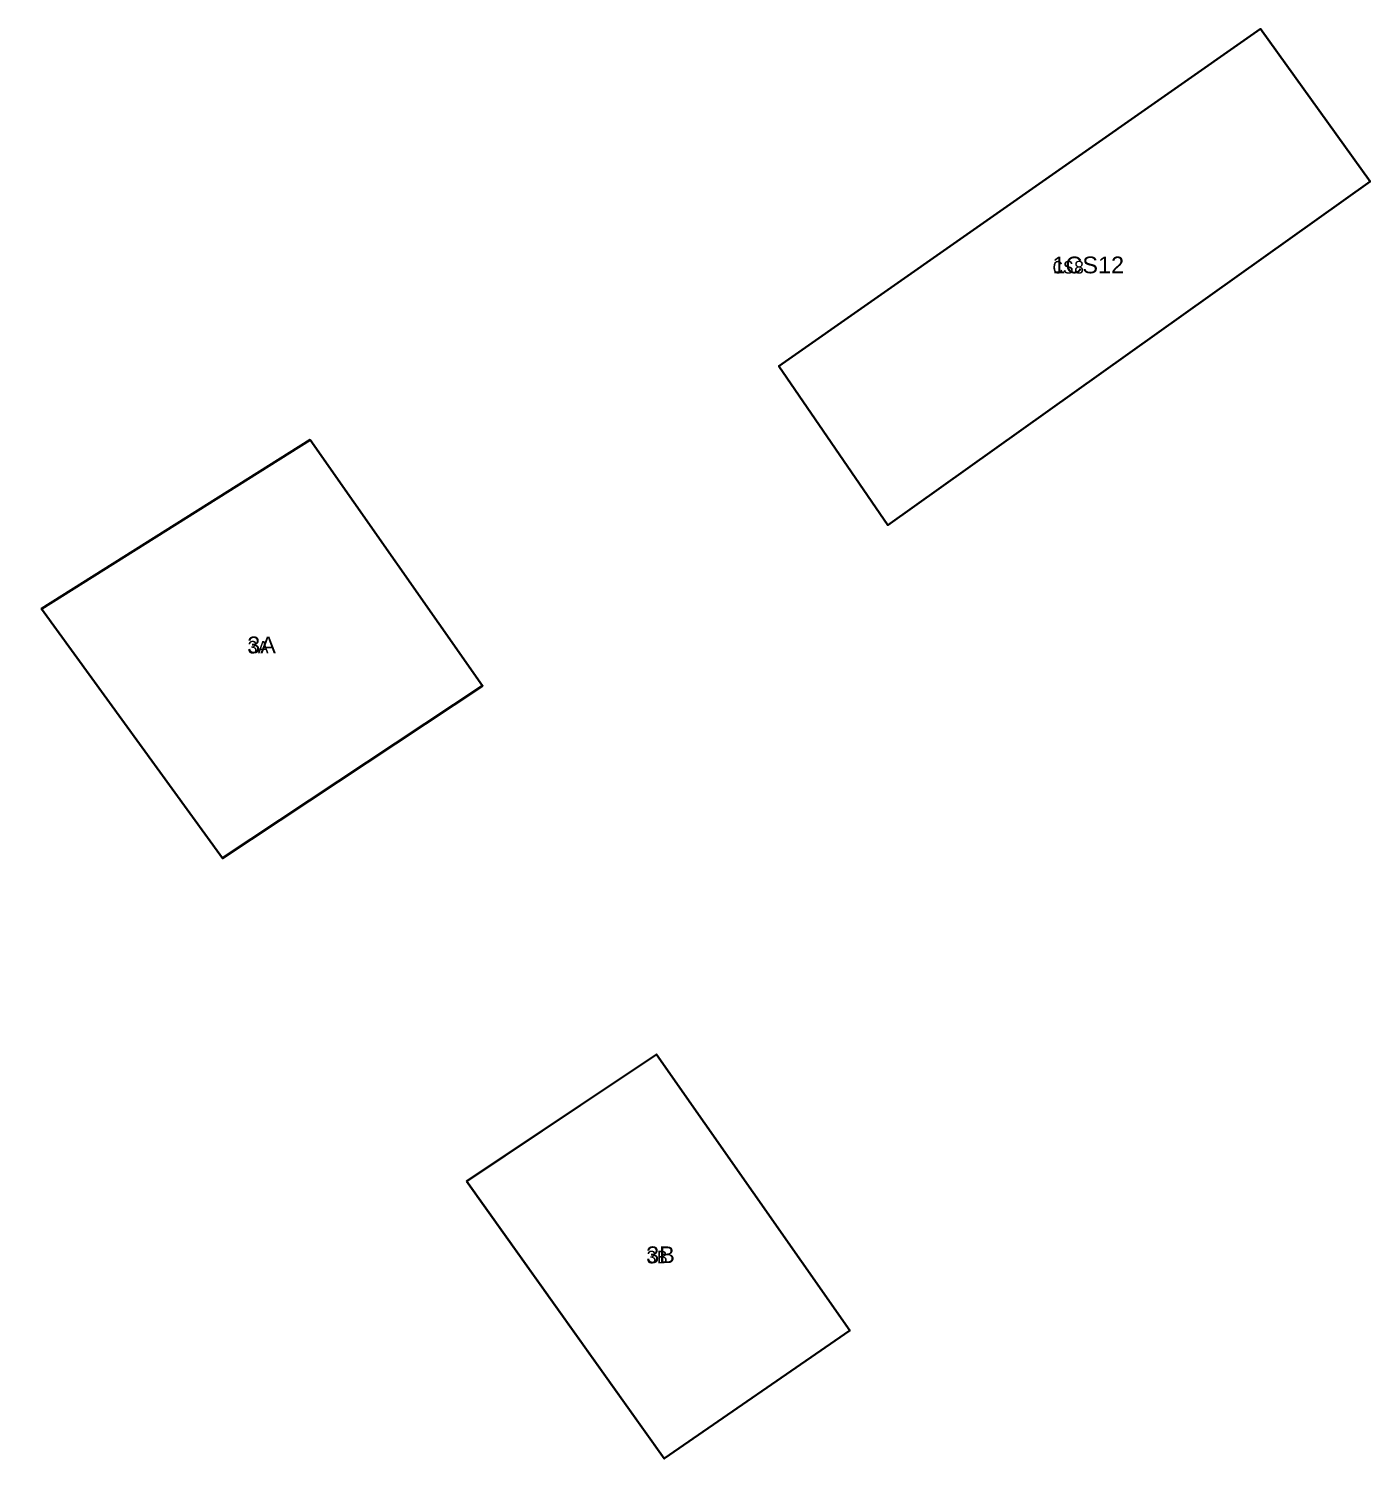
# Model space of a CAD drawing. Extents: x -1000 to 923337, y -51827 to 323191.
# Drawn here: x 225560 to 278872, y 246090 to 303427 of the extents above; entities that cross this region are included whole.
import ezdxf

# ---------------------------------------------------------------- set-up
doc = ezdxf.new("R2010")
doc.units = 0
doc.header["$PDMODE"] = 35
doc.header["$PDSIZE"] = 1
for name, color, linetype in [('punti tracciati', 7, 'Continuous'), ('WF nome aree GPS', 7, 'Continuous'), ('WF nuovi punti', 6, 'Continuous'), ('WF_lato_di_accesso', 40, 'Continuous'), ('WF_nome_aree_GPS', 7, 'Continuous')]:
    doc.layers.add(name, color=color, linetype=linetype)
doc.layers.add('WF lato di accesso', color=40, linetype='Continuous', lineweight=30)
doc.layers.add('WF piazzole', color=6, linetype='Continuous', lineweight=30)
doc.layers.add('WF_piazzole', color=6, linetype='Continuous', plot=False)
doc.layers.get('punti tracciati').off()
doc.styles.add('FONTSTYLE_1', font='arial.ttf', dxfattribs={"height": 0.2})
doc.styles.add('FONTSTYLE_2', font='arial.ttf', dxfattribs={"height": 0.2})
doc.styles.get("Standard").update_dxf_attribs({"font": 'consola.ttf', "height": 500})

# ---------------------------------------------------------------- blocks, each defined once
blk = doc.blocks.new('Croce___ATS')
at = {"color": 0}
for p, q in [((-0.5, 0), (0.5, 0)), ((0, -0.5), (0, 0.5))]:
    blk.add_line(p, q, dxfattribs=at)
blk = doc.blocks.new('T_P_420')
at = {"color": 7}
blk.add_point((0, 0), dxfattribs=at)
blk.add_blockref('Croce___ATS', (0, 0), dxfattribs=at)
at = {"color": 7, "insert": (0, 0), "char_height": 1.3333, "attachment_point": 7, "style": 'FONTSTYLE_1'}
blk.add_mtext('1419', dxfattribs=at)
blk = doc.blocks.new('T_P_421')
at = {"color": 7}
blk.add_point((0, 0), dxfattribs=at)
blk.add_blockref('Croce___ATS', (0, 0), dxfattribs=at)
at = {"color": 7, "insert": (0, 0), "char_height": 1.3333, "attachment_point": 7, "style": 'FONTSTYLE_1'}
blk.add_mtext('1420', dxfattribs=at)
blk = doc.blocks.new('T_P_422')
at = {"color": 7}
blk.add_point((0, 0), dxfattribs=at)
blk.add_blockref('Croce___ATS', (0, 0), dxfattribs=at)
at = {"color": 7, "insert": (0, 0), "char_height": 1.3333, "attachment_point": 7, "style": 'FONTSTYLE_1'}
blk.add_mtext('1421', dxfattribs=at)
blk = doc.blocks.new('T_P_423')
at = {"color": 7}
blk.add_point((0, 0), dxfattribs=at)
blk.add_blockref('Croce___ATS', (0, 0), dxfattribs=at)
at = {"color": 7, "insert": (0, 0), "char_height": 1.3333, "attachment_point": 7, "style": 'FONTSTYLE_1'}
blk.add_mtext('1422', dxfattribs=at)
blk = doc.blocks.new('T_P_424')
at = {"color": 7}
blk.add_point((0, 0), dxfattribs=at)
blk.add_blockref('Croce___ATS', (0, 0), dxfattribs=at)
at = {"color": 7, "insert": (0, 0), "char_height": 1.3333, "attachment_point": 7, "style": 'FONTSTYLE_1'}
blk.add_mtext('1423', dxfattribs=at)
blk = doc.blocks.new('T_P_425')
at = {"color": 7}
blk.add_point((0, 0), dxfattribs=at)
blk.add_blockref('Croce___ATS', (0, 0), dxfattribs=at)
at = {"color": 7, "insert": (0, 0), "char_height": 1.3333, "attachment_point": 7, "style": 'FONTSTYLE_1'}
blk.add_mtext('1424', dxfattribs=at)
blk = doc.blocks.new('T_P_426')
at = {"color": 7}
blk.add_point((0, 0), dxfattribs=at)
blk.add_blockref('Croce___ATS', (0, 0), dxfattribs=at)
at = {"color": 7, "insert": (0, 0), "char_height": 1.3333, "attachment_point": 7, "style": 'FONTSTYLE_1'}
blk.add_mtext('1425', dxfattribs=at)
blk = doc.blocks.new('T_P_427')
at = {"color": 7}
blk.add_point((0, 0), dxfattribs=at)
blk.add_blockref('Croce___ATS', (0, 0), dxfattribs=at)
at = {"color": 7, "insert": (0, 0), "char_height": 1.3333, "attachment_point": 7, "style": 'FONTSTYLE_1'}
blk.add_mtext('1426', dxfattribs=at)
blk = doc.blocks.new('punti tracciatura 2')
at = {"layer": 'WF_lato_di_accesso', "ltscale": 0.5}
for p, q in [((1346598.066, -3254.558, 271.991), (1346617.24, -3240.892, 271.991)), ((1346571.62, -3267.8, 273.335), (1346581.963, -3260.946, 271.991)), ((1346596.555, -3286.578, 271.991), (1346588.875, -3275.597, 271.991))]:
    blk.add_line(p, q, dxfattribs=at)
at = {"layer": 'WF_piazzole', "ltscale": 0.5, "flags": 128}
for points, elevation in [([(1346593.736, -3248.244), (1346612.882, -3234.83), (1346617.24, -3240.892), (1346598.066, -3254.558)], 271.991), ([(1346575.106, -3251.167), (1346564.427, -3257.89), (1346571.62, -3267.8), (1346581.963, -3260.946)], 271.991), ([(1346581.329, -3280.645), (1346588.875, -3275.597), (1346596.555, -3286.578), (1346589.181, -3291.666)], 273.307)]:
    blk.add_lwpolyline(points, close=True, dxfattribs=dict(at, elevation=elevation))
at = {"color": 7}
for name, p in [('T_P_422', (1346575.106, -3251.167, 271.991)), ('T_P_423', (1346564.427, -3257.89, 271.991)), ('T_P_421', (1346581.963, -3260.946, 271.991)), ('T_P_420', (1346571.62, -3267.8, 271.991)), ('T_P_425', (1346588.875, -3275.597, 273.307)), ('T_P_424', (1346581.329, -3280.645, 273.307)), ('T_P_426', (1346596.555, -3286.578, 273.307)), ('T_P_427', (1346589.181, -3291.666, 273.307))]:
    blk.add_blockref(name, p, dxfattribs=at)
at = {"layer": 'WF_nome_aree_GPS', "char_height": 0.6667, "attachment_point": 7, "style": 'FONTSTYLE_2'}
for s, insert in [('1CS12', (1346604.61, -3244.557, 272.19)), ('3A', (1346572.608, -3259.662, 272.19)), ('3B', (1346588.464, -3283.907, 272.19))]:
    blk.add_mtext(s, dxfattribs=dict(at, insert=insert))

msp = doc.modelspace()

# ---------------------------------------------------------------- linework, layer by layer
at = {"layer": 'WF lato di accesso'}
for p, q in [((259698.1, 283698.8), (278871.7, 297363.9)), ((233252.2, 270456.7, 1343.3), (243595.2, 277310.5)), ((258187.6, 251678.2), (250507, 262659))]:
    msp.add_line(p, q, dxfattribs=at)
at = {"layer": 'WF nuovi punti'}
for p in [(274514, 303426), (278871, 297363), (255367, 290012), (259698, 283698)]:
    msp.add_point(p, dxfattribs=at)
at = {"layer": 'WF piazzole'}
for points in [[(255368, 290012.4), (274514.1, 303426.2), (278871.7, 297363.9), (259698.1, 283698.8), (255368, 290012.4)], [(236738, 287089.7), (226059.4, 280366.1), (233252.2, 270456.7), (243595.2, 277310.5), (236738, 287089.7)]]:
    msp.add_lwpolyline(points, dxfattribs=at)
at = {"layer": 'WF piazzole', "elevation": 1315.9}
msp.add_lwpolyline([(242961.1, 257611.5), (250507, 262659), (258187.6, 251678.2), (250813.6, 246590.3), (242961.1, 257611.5)], dxfattribs=at)

# ---------------------------------------------------------------- block references
at = {"layer": 'punti tracciati', "xscale": 1000, "yscale": 1000, "zscale": 1000}
msp.add_blockref('punti tracciatura 2', (-1346338367.3, 3538255.9, -271991), dxfattribs=at)

# ---------------------------------------------------------------- texts
at = {"layer": 'WF nome aree GPS'}
for s, p in [('CS8', (266242.4, 293699.6, 199.1)), ('3A', (234240, 278594.7, 199.1)), ('3B', (250096.1, 254349, 199.1))]:
    msp.add_text(s, height=500, dxfattribs=at).set_placement(p)

doc.saveas('drawing.dxf')
